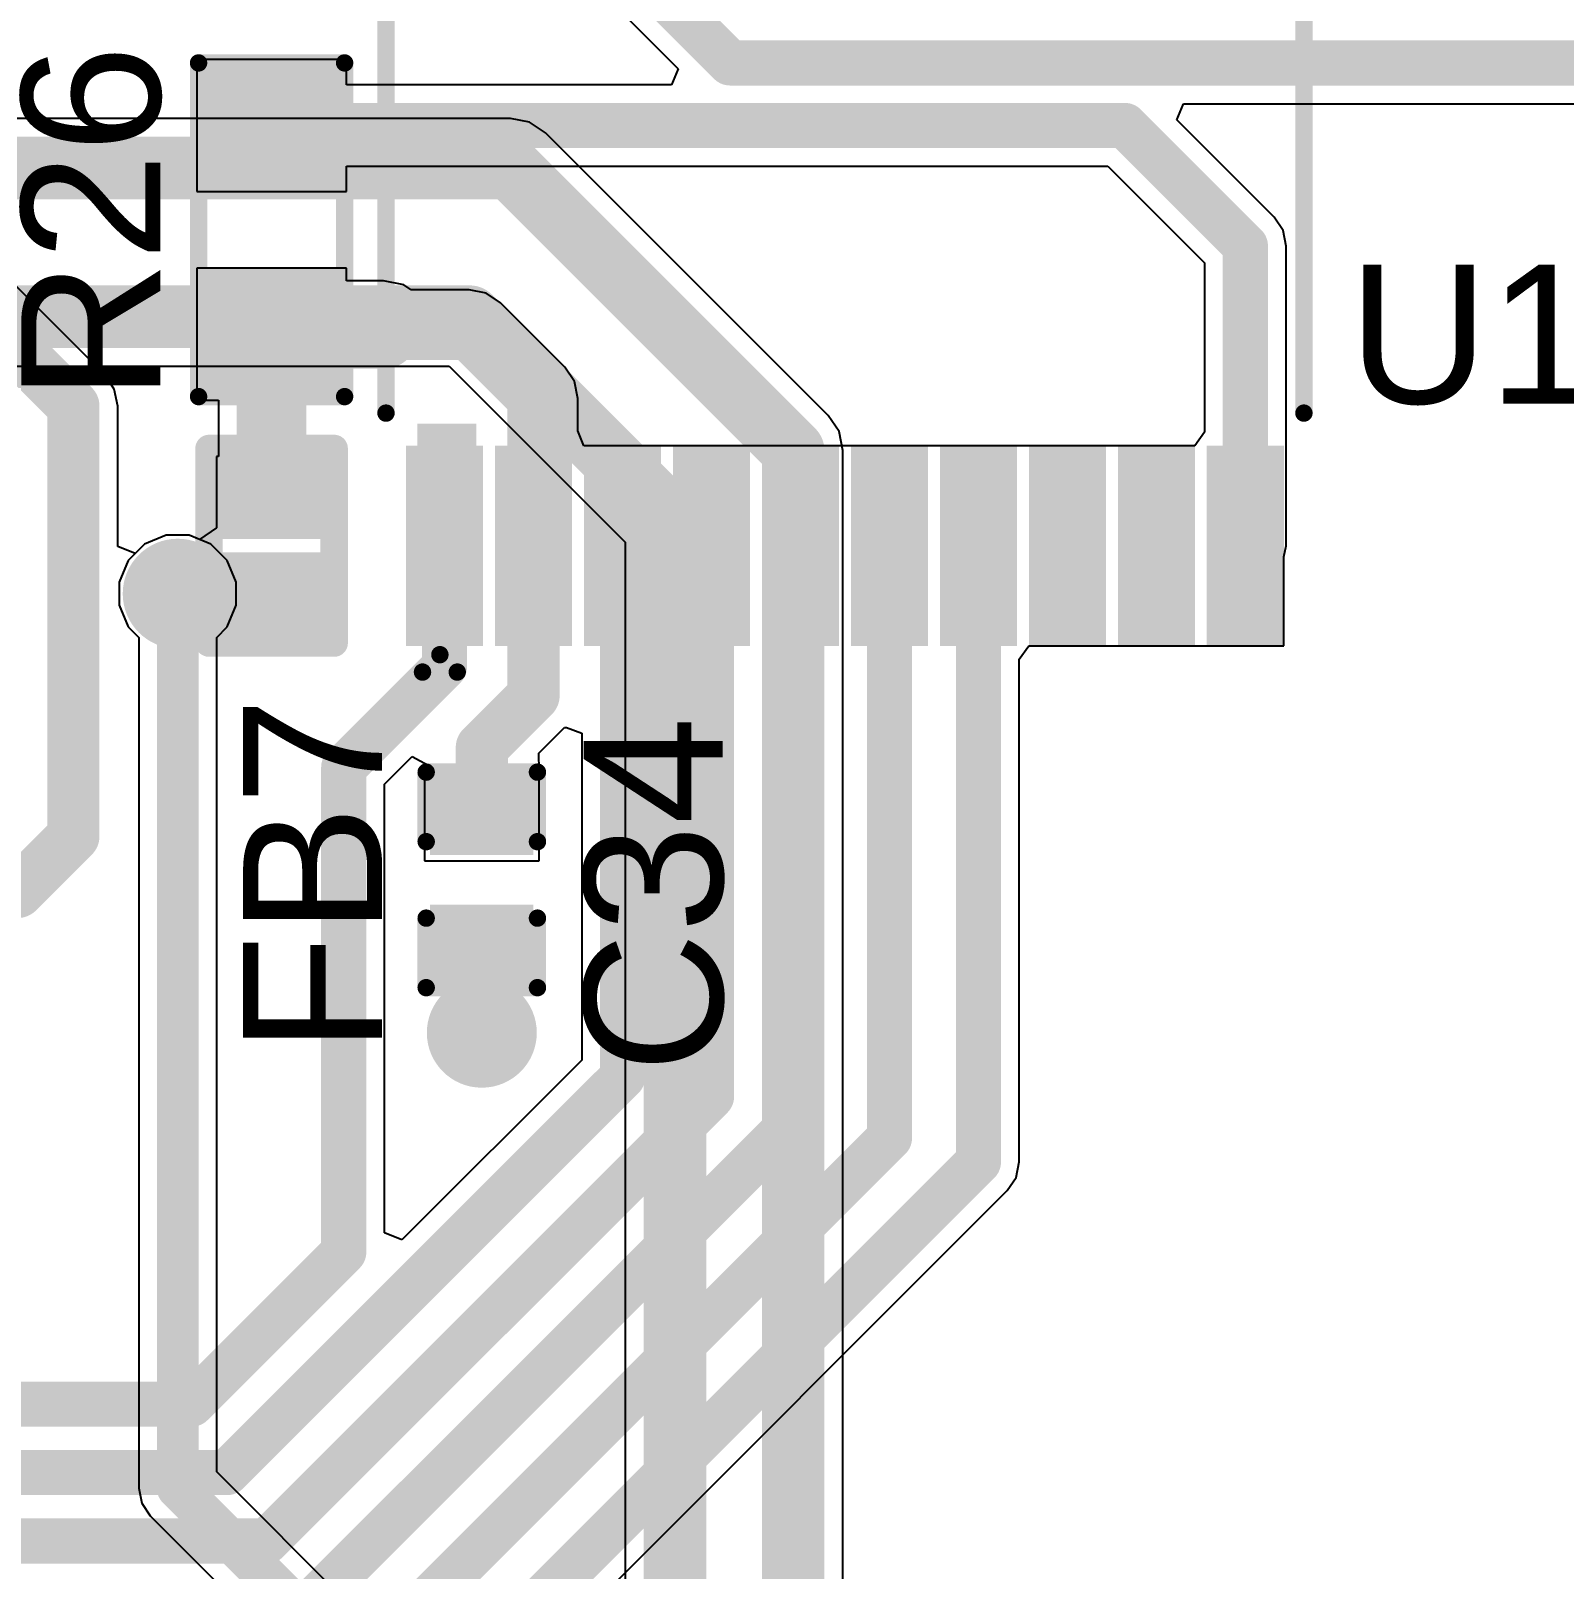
# Model space of a CAD drawing. Header units: millimetres. Extents: x -0.27 to 3.94, y -1.19 to 3.
# Drawn here: x 2.5837 to 3.0248, y 1.5997 to 2.0423 of the extents above; entities that cross this region are included whole.
import ezdxf

# ---------------------------------------------------------------- set-up
doc = ezdxf.new("R2010")
doc.units = ezdxf.units.MM
doc.header["$MEASUREMENT"] = 0
for name, color, linetype in [('BottomLayer', 5, 'Continuous'), ('BottomSolder', 6, 'Continuous'), ('TopLayer', 1, 'Continuous'), ('TopOverlay', 2, 'Continuous'), ('TopPaste', 8, 'Continuous'), ('TopSolder', 216, 'Continuous'), ('ViaHoleLayer', 16, 'Continuous')]:
    doc.layers.add(name, color=color, linetype=linetype)
doc.styles.add('Arial', font='', dxfattribs={"height": 0.2})
doc.styles.get('Arial').set_extended_font_data('Arial')

# ---------------------------------------------------------------- blocks, each defined once
blk = doc.blocks.new('TSSOP_20_19')
at = {"layer": 'TopLayer'}
for points in [[(-0.08937, 0.12224), (-0.08937, 0.10807), (-0.13898, 0.10807), (-0.13898, 0.12224)], [(0.13898, 0.12224), (0.13898, 0.10807), (0.08937, 0.10807), (0.08937, 0.12224)], [(-0.08937, 0.09665), (-0.08937, 0.08248), (-0.13898, 0.08248), (-0.13898, 0.09665)], [(0.13898, 0.09665), (0.13898, 0.08248), (0.08937, 0.08248), (0.08937, 0.09665)], [(-0.08937, 0.07106), (-0.08937, 0.05689), (-0.13898, 0.05689), (-0.13898, 0.07106)], [(0.13898, 0.07106), (0.13898, 0.05689), (0.08937, 0.05689), (0.08937, 0.07106)], [(-0.08937, 0.04547), (-0.08937, 0.0313), (-0.13898, 0.0313), (-0.13898, 0.04547)], [(0.13898, 0.04547), (0.13898, 0.0313), (0.08937, 0.0313), (0.08937, 0.04547)], [(-0.08937, 0.01988), (-0.08937, 0.00571), (-0.13898, 0.00571), (-0.13898, 0.01988)], [(0.13898, 0.01988), (0.13898, 0.00571), (0.08937, 0.00571), (0.08937, 0.01988)], [(-0.08937, -0.00571), (-0.08937, -0.01988), (-0.13898, -0.01988), (-0.13898, -0.00571)], [(0.13898, -0.00571), (0.13898, -0.01988), (0.08937, -0.01988), (0.08937, -0.00571)], [(-0.08937, -0.0313), (-0.08937, -0.04547), (-0.13898, -0.04547), (-0.13898, -0.0313)], [(0.13898, -0.0313), (0.13898, -0.04547), (0.08937, -0.04547), (0.08937, -0.0313)], [(-0.08937, -0.05689), (-0.08937, -0.07106), (-0.13898, -0.07106), (-0.13898, -0.05689)], [(0.13898, -0.05689), (0.13898, -0.07106), (0.08937, -0.07106), (0.08937, -0.05689)], [(-0.08937, -0.08248), (-0.08937, -0.09665), (-0.13898, -0.09665), (-0.13898, -0.08248)], [(0.13898, -0.08248), (0.13898, -0.09665), (0.08937, -0.09665), (0.08937, -0.08248)], [(-0.08937, -0.10807), (-0.08937, -0.12224), (-0.13898, -0.12224), (-0.13898, -0.10807)], [(0.13898, -0.10807), (0.13898, -0.12224), (0.08937, -0.12224), (0.08937, -0.10807)]]:
    blk.add_hatch(color=1, dxfattribs=at).paths.add_polyline_path(points)
at = {"layer": 'TopOverlay'}
blk.add_hatch(color=2, dxfattribs=at).paths.add_polyline_path([(-0.086, 0.106), (-0.079, 0.106), (-0.079, 0.123), (-0.086, 0.123)])
at = {"layer": 'TopPaste'}
for points in [[(-0.08937, 0.12224), (-0.08937, 0.10807), (-0.13898, 0.10807), (-0.13898, 0.12224)], [(0.13898, 0.12224), (0.13898, 0.10807), (0.08937, 0.10807), (0.08937, 0.12224)], [(-0.08937, 0.09665), (-0.08937, 0.08248), (-0.13898, 0.08248), (-0.13898, 0.09665)], [(0.13898, 0.09665), (0.13898, 0.08248), (0.08937, 0.08248), (0.08937, 0.09665)], [(-0.08937, 0.07106), (-0.08937, 0.05689), (-0.13898, 0.05689), (-0.13898, 0.07106)], [(0.13898, 0.07106), (0.13898, 0.05689), (0.08937, 0.05689), (0.08937, 0.07106)], [(-0.08937, 0.04547), (-0.08937, 0.0313), (-0.13898, 0.0313), (-0.13898, 0.04547)], [(0.13898, 0.04547), (0.13898, 0.0313), (0.08937, 0.0313), (0.08937, 0.04547)], [(-0.08937, 0.01988), (-0.08937, 0.00571), (-0.13898, 0.00571), (-0.13898, 0.01988)], [(0.13898, 0.01988), (0.13898, 0.00571), (0.08937, 0.00571), (0.08937, 0.01988)], [(-0.08937, -0.00571), (-0.08937, -0.01988), (-0.13898, -0.01988), (-0.13898, -0.00571)], [(0.13898, -0.00571), (0.13898, -0.01988), (0.08937, -0.01988), (0.08937, -0.00571)], [(-0.08937, -0.0313), (-0.08937, -0.04547), (-0.13898, -0.04547), (-0.13898, -0.0313)], [(0.13898, -0.0313), (0.13898, -0.04547), (0.08937, -0.04547), (0.08937, -0.0313)], [(-0.08937, -0.05689), (-0.08937, -0.07106), (-0.13898, -0.07106), (-0.13898, -0.05689)], [(0.13898, -0.05689), (0.13898, -0.07106), (0.08937, -0.07106), (0.08937, -0.05689)], [(-0.08937, -0.08248), (-0.08937, -0.09665), (-0.13898, -0.09665), (-0.13898, -0.08248)], [(0.13898, -0.08248), (0.13898, -0.09665), (0.08937, -0.09665), (0.08937, -0.08248)], [(-0.08937, -0.10807), (-0.08937, -0.12224), (-0.13898, -0.12224), (-0.13898, -0.10807)], [(0.13898, -0.10807), (0.13898, -0.12224), (0.08937, -0.12224), (0.08937, -0.10807)]]:
    blk.add_hatch(color=8, dxfattribs=at).paths.add_polyline_path(points)
at = {"layer": 'TopSolder'}
for points in [[(-0.08537, 0.12624), (-0.08537, 0.10407), (-0.14298, 0.10407), (-0.14298, 0.12624)], [(0.14298, 0.12624), (0.14298, 0.10407), (0.08537, 0.10407), (0.08537, 0.12624)], [(-0.08537, 0.10065), (-0.08537, 0.07848), (-0.14298, 0.07848), (-0.14298, 0.10065)], [(0.14298, 0.10065), (0.14298, 0.07848), (0.08537, 0.07848), (0.08537, 0.10065)], [(-0.08537, 0.07506), (-0.08537, 0.05289), (-0.14298, 0.05289), (-0.14298, 0.07506)], [(0.14298, 0.07506), (0.14298, 0.05289), (0.08537, 0.05289), (0.08537, 0.07506)], [(-0.08537, 0.04947), (-0.08537, 0.0273), (-0.14298, 0.0273), (-0.14298, 0.04947)], [(0.14298, 0.04947), (0.14298, 0.0273), (0.08537, 0.0273), (0.08537, 0.04947)], [(-0.08537, 0.02388), (-0.08537, 0.00171), (-0.14298, 0.00171), (-0.14298, 0.02388)], [(0.14298, 0.02388), (0.14298, 0.00171), (0.08537, 0.00171), (0.08537, 0.02388)], [(-0.08537, -0.00171), (-0.08537, -0.02388), (-0.14298, -0.02388), (-0.14298, -0.00171)], [(0.14298, -0.00171), (0.14298, -0.02388), (0.08537, -0.02388), (0.08537, -0.00171)], [(-0.08537, -0.0273), (-0.08537, -0.04947), (-0.14298, -0.04947), (-0.14298, -0.0273)], [(0.14298, -0.0273), (0.14298, -0.04947), (0.08537, -0.04947), (0.08537, -0.0273)], [(-0.08537, -0.05289), (-0.08537, -0.07506), (-0.14298, -0.07506), (-0.14298, -0.05289)], [(0.14298, -0.05289), (0.14298, -0.07506), (0.08537, -0.07506), (0.08537, -0.05289)], [(-0.08537, -0.07848), (-0.08537, -0.10065), (-0.14298, -0.10065), (-0.14298, -0.07848)], [(0.14298, -0.07848), (0.14298, -0.10065), (0.08537, -0.10065), (0.08537, -0.07848)], [(-0.08537, -0.10407), (-0.08537, -0.12624), (-0.14298, -0.12624), (-0.14298, -0.10407)], [(0.14298, -0.10407), (0.14298, -0.12624), (0.08537, -0.12624), (0.08537, -0.10407)]]:
    blk.add_hatch(color=216, dxfattribs=at).paths.add_polyline_path(points)
at = {"layer": 'TopOverlay', "const_width": 0.005}
for points in [[(-0.076, 0.132), (0.076, 0.132)], [(-0.1505, 0.1215), (-0.1455, 0.1165)], [(-0.1505, 0.1215), (-0.1505, 0.1115)], [(-0.1455, 0.1165), (-0.1505, 0.1115)], [(-0.076, -0.132), (0.076, -0.132)]]:
    blk.add_lwpolyline(points, dxfattribs=at)
at = {"layer": 'TopOverlay', "const_width": 0.0025}
for points in [[(-0.07725, 0.132, 1), (-0.07475, 0.132, 1)], [(0.07475, 0.132, 1), (0.07725, 0.132, 1)], [(-0.15175, 0.1215, 1), (-0.14925, 0.1215, 1)], [(-0.15175, 0.1215, 1), (-0.14925, 0.1215, 1)], [(-0.14675, 0.1165, 1), (-0.14425, 0.1165, 1)], [(-0.14675, 0.1165, 1), (-0.14425, 0.1165, 1)], [(-0.15175, 0.1115, 1), (-0.14925, 0.1115, 1)], [(-0.15175, 0.1115, 1), (-0.14925, 0.1115, 1)], [(-0.07725, -0.132, 1), (-0.07475, -0.132, 1)], [(0.07475, -0.132, 1), (0.07725, -0.132, 1)]]:
    blk.add_lwpolyline(points, format="xyb", close=True, dxfattribs=at)
blk = doc.blocks.new('R___0603_77')
at = {"layer": 'TopLayer'}
for points in [[(-0.015, 0.0175), (-0.015, -0.0175), (-0.045, -0.0175), (-0.045, 0.0175)], [(0.045, 0.0175), (0.045, -0.0175), (0.015, -0.0175), (0.015, 0.0175)]]:
    blk.add_hatch(color=1, dxfattribs=at).paths.add_polyline_path(points)
at = {"layer": 'TopPaste'}
for points in [[(-0.015, 0.0175), (-0.015, -0.0175), (-0.045, -0.0175), (-0.045, 0.0175)], [(0.045, 0.0175), (0.045, -0.0175), (0.015, -0.0175), (0.015, 0.0175)]]:
    blk.add_hatch(color=8, dxfattribs=at).paths.add_polyline_path(points)
at = {"layer": 'TopSolder'}
for points in [[(-0.011, 0.0215), (-0.011, -0.0215), (-0.049, -0.0215), (-0.049, 0.0215)], [(0.049, 0.0215), (0.049, -0.0215), (0.011, -0.0215), (0.011, 0.0215)]]:
    blk.add_hatch(color=216, dxfattribs=at).paths.add_polyline_path(points)
at = {"layer": 'TopOverlay', "const_width": 0.005}
for points in [[(0.048, 0.021), (-0.048, 0.021)], [(-0.048, -0.021), (-0.048, 0.021)], [(0.048, -0.021), (0.048, 0.021)], [(0.048, -0.021), (-0.048, -0.021)]]:
    blk.add_lwpolyline(points, dxfattribs=at)
at = {"layer": 'TopOverlay', "const_width": 0.0025}
for points in [[(-0.04925, 0.021, 1), (-0.04675, 0.021, 1)], [(-0.04925, 0.021, 1), (-0.04675, 0.021, 1)], [(0.04675, 0.021, 1), (0.04925, 0.021, 1)], [(0.04675, 0.021, 1), (0.04925, 0.021, 1)], [(-0.04925, -0.021, 1), (-0.04675, -0.021, 1)], [(-0.04925, -0.021, 1), (-0.04675, -0.021, 1)], [(0.04675, -0.021, 1), (0.04925, -0.021, 1)], [(0.04675, -0.021, 1), (0.04925, -0.021, 1)]]:
    blk.add_lwpolyline(points, format="xyb", close=True, dxfattribs=at)
blk = doc.blocks.new('IND_0402_150')
at = {"layer": 'TopLayer'}
for points in [[(-0.02165, 0.01181), (-0.00591, 0.01181), (-0.00591, -0.01181), (-0.02165, -0.01181)], [(0.00591, 0.01181), (0.02165, 0.01181), (0.02165, -0.01181), (0.00591, -0.01181)]]:
    blk.add_hatch(color=1, dxfattribs=at).paths.add_polyline_path(points)
at = {"layer": 'TopPaste'}
for points in [[(-0.02165, 0.01181), (-0.00591, 0.01181), (-0.00591, -0.01181), (-0.02165, -0.01181)], [(0.00591, 0.01181), (0.02165, 0.01181), (0.02165, -0.01181), (0.00591, -0.01181)]]:
    blk.add_hatch(color=8, dxfattribs=at).paths.add_polyline_path(points)
at = {"layer": 'TopSolder'}
for points in [[(-0.02565, 0.01581), (-0.00191, 0.01581), (-0.00191, -0.01581), (-0.02565, -0.01581)], [(0.00191, 0.01581), (0.02565, 0.01581), (0.02565, -0.01581), (0.00191, -0.01581)]]:
    blk.add_hatch(color=216, dxfattribs=at).paths.add_polyline_path(points)
at = {"layer": 'TopOverlay', "const_width": 0.00787}
for points in [[(-0.028, 0.018), (-0.028, -0.018)], [(-0.028, 0.018), (-0.012, 0.018)], [(-0.012, 0.018), (0.028, 0.018)], [(0.028, 0.018), (0.028, -0.018)], [(-0.028, -0.018), (-0.012, -0.018)], [(-0.012, -0.018), (0.028, -0.018)]]:
    blk.add_lwpolyline(points, dxfattribs=at)
at = {"layer": 'TopOverlay', "const_width": 0.00394}
for points in [[(-0.02997, 0.018, 1), (-0.02603, 0.018, 1)], [(-0.02997, 0.018, 1), (-0.02603, 0.018, 1)], [(-0.01397, 0.018, 1), (-0.01003, 0.018, 1)], [(-0.01397, 0.018, 1), (-0.01003, 0.018, 1)], [(0.02603, 0.018, 1), (0.02997, 0.018, 1)], [(0.02603, 0.018, 1), (0.02997, 0.018, 1)], [(-0.02997, -0.018, 1), (-0.02603, -0.018, 1)], [(-0.02997, -0.018, 1), (-0.02603, -0.018, 1)], [(-0.01397, -0.018, 1), (-0.01003, -0.018, 1)], [(-0.01397, -0.018, 1), (-0.01003, -0.018, 1)], [(0.02603, -0.018, 1), (0.02997, -0.018, 1)], [(0.02603, -0.018, 1), (0.02997, -0.018, 1)]]:
    blk.add_lwpolyline(points, format="xyb", close=True, dxfattribs=at)
blk = doc.blocks.new('C___0402_209')
at = {"layer": 'TopLayer'}
for points in [[(-0.0275, -0.0125), (-0.0275, 0.0125), (-0.0095, 0.0125), (-0.0095, -0.0125)], [(0.0095, -0.0125), (0.0095, 0.0125), (0.0275, 0.0125), (0.0275, -0.0125)]]:
    blk.add_hatch(color=1, dxfattribs=at).paths.add_polyline_path(points)
at = {"layer": 'TopPaste'}
for points in [[(-0.0275, -0.0125), (-0.0275, 0.0125), (-0.0095, 0.0125), (-0.0095, -0.0125)], [(0.0095, -0.0125), (0.0095, 0.0125), (0.0275, 0.0125), (0.0275, -0.0125)]]:
    blk.add_hatch(color=8, dxfattribs=at).paths.add_polyline_path(points)
at = {"layer": 'TopSolder'}
for points in [[(-0.02986, -0.01486), (-0.02986, 0.01486), (-0.00714, 0.01486), (-0.00714, -0.01486)], [(0.00714, -0.01486), (0.00714, 0.01486), (0.02986, 0.01486), (0.02986, -0.01486)]]:
    blk.add_hatch(color=216, dxfattribs=at).paths.add_polyline_path(points)
at = {"layer": 'TopOverlay', "const_width": 0.005}
for points in [[(-0.031, 0.016), (-0.031, -0.016)], [(-0.031, 0.016), (-0.011, 0.016)], [(0.011, 0.016), (0.031, 0.016)], [(0.031, 0.016), (0.031, -0.016)], [(-0.031, -0.016), (-0.011, -0.016)], [(0.011, -0.016), (0.031, -0.016)]]:
    blk.add_lwpolyline(points, dxfattribs=at)
at = {"layer": 'TopOverlay', "const_width": 0.0025}
for points in [[(-0.03225, 0.016, 1), (-0.02975, 0.016, 1)], [(-0.03225, 0.016, 1), (-0.02975, 0.016, 1)], [(-0.01225, 0.016, 1), (-0.00975, 0.016, 1)], [(0.00975, 0.016, 1), (0.01225, 0.016, 1)], [(0.02975, 0.016, 1), (0.03225, 0.016, 1)], [(0.02975, 0.016, 1), (0.03225, 0.016, 1)], [(-0.03225, -0.016, 1), (-0.02975, -0.016, 1)], [(-0.03225, -0.016, 1), (-0.02975, -0.016, 1)], [(-0.01225, -0.016, 1), (-0.00975, -0.016, 1)], [(0.00975, -0.016, 1), (0.01225, -0.016, 1)], [(0.02975, -0.016, 1), (0.03225, -0.016, 1)], [(0.02975, -0.016, 1), (0.03225, -0.016, 1)]]:
    blk.add_lwpolyline(points, format="xyb", close=True, dxfattribs=at)

msp = doc.modelspace()

# ---------------------------------------------------------------- hatches: boundary and pattern name
at = {"layer": 'BottomLayer'}
h = msp.add_hatch(color=5, dxfattribs=at)
edge = h.paths.add_edge_path()
edge.add_arc((2.626, 1.88031), 0.01181, 0, 360)
h = msp.add_hatch(color=5, dxfattribs=at)
edge = h.paths.add_edge_path()
edge.add_arc((2.71346, 1.754), 0.01181, 0, 360)
at = {"layer": 'BottomSolder'}
h = msp.add_hatch(color=6, dxfattribs=at)
edge = h.paths.add_edge_path()
edge.add_arc((2.626, 1.88031), 0.01581, 0, 360)
h = msp.add_hatch(color=6, dxfattribs=at)
edge = h.paths.add_edge_path()
edge.add_arc((2.71346, 1.754), 0.01581, 0, 360)
at = {"layer": 'TopLayer'}
h = msp.add_hatch(color=1, dxfattribs=at)
edge = h.paths.add_edge_path()
edge.add_arc((2.626, 1.88031), 0.01181, 0, 360)
h = msp.add_hatch(color=1, dxfattribs=at)
edge = h.paths.add_edge_path()
edge.add_arc((2.71346, 1.754), 0.01181, 0, 360)
at = {"layer": 'TopSolder'}
h = msp.add_hatch(color=216, dxfattribs=at)
edge = h.paths.add_edge_path()
edge.add_arc((2.626, 1.88031), 0.01581, 0, 360)
h = msp.add_hatch(color=216, dxfattribs=at)
edge = h.paths.add_edge_path()
edge.add_arc((2.71346, 1.754), 0.01581, 0, 360)
at = {"layer": 'ViaHoleLayer'}
h = msp.add_hatch(color=16, dxfattribs=at)
edge = h.paths.add_edge_path()
edge.add_arc((2.626, 1.88031), 0.00591, 0, 360)
h = msp.add_hatch(color=16, dxfattribs=at)
edge = h.paths.add_edge_path()
edge.add_arc((2.71346, 1.754), 0.00591, 0, 360)

# ---------------------------------------------------------------- linework, layer by layer
at = {"layer": 'BottomLayer'}
for p, q in [((2.7217, 2.01706), (2.34943, 2.01706)), ((2.72716, 2.01598), (2.7217, 2.01706)), ((2.7217, 2.01706), (2.7217, 2.01706)), ((2.73179, 2.01288), (2.72716, 2.01598)), ((2.81309, 1.93158), (2.73179, 2.01288)), ((2.34205, 1.94573), (2.70409, 1.94573)), ((2.70409, 1.94573), (2.75473, 1.89509)), ((2.81619, 1.92695), (2.81309, 1.93158)), ((2.81309, 1.93158), (2.81309, 1.93158)), ((2.81727, 1.92148), (2.81619, 1.92695)), ((2.81727, 1.31445), (2.81727, 1.92148)), ((2.81727, 1.92148), (2.81727, 1.92148)), ((2.61648, 1.89456), (2.61175, 1.88983)), ((2.62266, 1.89712), (2.61648, 1.89456)), ((2.62934, 1.89712), (2.62266, 1.89712)), ((2.63552, 1.89456), (2.62934, 1.89712)), ((2.64025, 1.88983), (2.63552, 1.89456)), ((2.75473, 1.89509), (2.75473, 1.34172)), ((2.61175, 1.88983), (2.60919, 1.88365)), ((2.64281, 1.88365), (2.64025, 1.88983)), ((2.60919, 1.88365), (2.60919, 1.87696)), ((2.64281, 1.87696), (2.64281, 1.88365)), ((2.60919, 1.87696), (2.61175, 1.87078)), ((2.64025, 1.87078), (2.64281, 1.87696)), ((2.61175, 1.87078), (2.61478, 1.86775)), ((2.61478, 1.86775), (2.61478, 1.623)), ((2.63722, 1.86775), (2.64025, 1.87078)), ((2.63722, 1.62765), (2.63722, 1.86775)), ((2.71903, 1.54583), (2.63722, 1.62765)), ((2.61478, 1.623), (2.61478, 1.623)), ((2.61478, 1.623), (2.61564, 1.61871)), ((2.61564, 1.61871), (2.61807, 1.61507)), ((2.61807, 1.61507), (2.70317, 1.52997))]:
    msp.add_line(p, q, dxfattribs=at)
for points, const_width in [([(2.34352, 2.00279), (2.7217, 2.00279)], 0.018), ([(2.7217, 2.00279), (2.803, 1.92148)], 0.018), ([(2.34166, 1.96), (2.71, 1.96)], 0.018), ([(2.71, 1.96), (2.769, 1.901)], 0.018), ([(2.803, 1.31445), (2.803, 1.92148)], 0.018), ([(2.769, 1.33581), (2.769, 1.901)], 0.018), ([(2.626, 1.623), (2.626, 1.88031)], 0.012), ([(2.626, 1.623), (2.71998, 1.52902)], 0.012)]:
    msp.add_lwpolyline(points, dxfattribs=dict(at, const_width=const_width))
for points, const_width in [([(2.7172, 2.00279, 1), (2.7262, 2.00279, 1)], 0.009), ([(2.7172, 2.00279, 1), (2.7262, 2.00279, 1)], 0.009), ([(2.7055, 1.96, 1), (2.7145, 1.96, 1)], 0.009), ([(2.7055, 1.96, 1), (2.7145, 1.96, 1)], 0.009), ([(2.7985, 1.92148, 1), (2.8075, 1.92148, 1)], 0.009), ([(2.7985, 1.92148, 1), (2.8075, 1.92148, 1)], 0.009), ([(2.7645, 1.901, 1), (2.7735, 1.901, 1)], 0.009), ([(2.7645, 1.901, 1), (2.7735, 1.901, 1)], 0.009), ([(2.623, 1.88031, 1), (2.629, 1.88031, 1)], 0.006), ([(2.623, 1.623, 1), (2.629, 1.623, 1)], 0.006), ([(2.623, 1.623, 1), (2.629, 1.623, 1)], 0.006)]:
    msp.add_lwpolyline(points, format="xyb", close=True, dxfattribs=dict(at, const_width=const_width))
at = {"layer": 'TopLayer'}
for p, q in [((2.74563, 2.05566), (2.76995, 2.03134)), ((2.6745, 2.034), (2.6315, 2.034)), ((2.6315, 2.034), (2.6315, 1.996)), ((2.6745, 2.02673), (2.6745, 2.034)), ((2.76995, 2.03134), (2.76803, 2.02673)), ((2.76803, 2.02673), (2.6745, 2.02673)), ((2.91331, 2.01666), (2.91522, 2.02127)), ((2.91522, 2.02127), (3.179, 2.02127)), ((2.94135, 1.98862), (2.91331, 2.01666)), ((2.6745, 1.996), (2.6745, 2.00327)), ((2.6745, 2.00327), (2.89353, 2.00327)), ((2.89353, 2.00327), (2.92133, 1.97547)), ((2.6315, 1.996), (2.6745, 1.996)), ((2.94389, 1.98481), (2.94135, 1.98862)), ((2.94478, 1.98033), (2.94389, 1.98481)), ((2.60501, 1.94328), (2.56602, 1.98227)), ((2.94478, 1.89409), (2.94478, 1.98033)), ((2.6745, 1.974), (2.6315, 1.974)), ((2.6315, 1.974), (2.6315, 1.936)), ((2.6745, 1.97029), (2.6745, 1.974)), ((2.92133, 1.97547), (2.92133, 1.92674)), ((2.68519, 1.97029), (2.6745, 1.97029)), ((2.69104, 1.96913), (2.68519, 1.97029)), ((2.69312, 1.96775), (2.69104, 1.96913)), ((2.70983, 1.96775), (2.69312, 1.96775)), ((2.71471, 1.96677), (2.70983, 1.96775)), ((2.71884, 1.96401), (2.71471, 1.96677)), ((2.73735, 1.94551), (2.71884, 1.96401)), ((2.60777, 1.93914), (2.60501, 1.94328)), ((2.74011, 1.94137), (2.73735, 1.94551)), ((2.60874, 1.93426), (2.60777, 1.93914)), ((2.74108, 1.9365), (2.74011, 1.94137)), ((2.60874, 1.8939), (2.60874, 1.93426)), ((2.6315, 1.936), (2.63771, 1.936)), ((2.63771, 1.936), (2.63771, 1.91974)), ((2.74108, 1.92716), (2.74108, 1.9365)), ((2.74284, 1.92289), (2.74108, 1.92716)), ((2.92133, 1.92674), (2.91856, 1.92289)), ((2.76501, 1.92289), (2.74284, 1.92289)), ((2.76843, 1.92289), (2.76501, 1.92289)), ((2.76501, 1.92289), (2.76501, 1.92289)), ((2.7906, 1.92289), (2.76843, 1.92289)), ((2.76843, 1.92289), (2.76843, 1.92289)), ((2.79402, 1.92289), (2.7906, 1.92289)), ((2.7906, 1.92289), (2.7906, 1.92289)), ((2.81619, 1.92289), (2.79402, 1.92289)), ((2.79402, 1.92289), (2.79402, 1.92289)), ((2.81961, 1.92289), (2.81619, 1.92289)), ((2.81619, 1.92289), (2.81619, 1.92289)), ((2.84178, 1.92289), (2.81961, 1.92289)), ((2.81961, 1.92289), (2.81961, 1.92289)), ((2.8452, 1.92289), (2.84178, 1.92289)), ((2.84178, 1.92289), (2.84178, 1.92289)), ((2.86579, 1.92289), (2.8452, 1.92289)), ((2.8452, 1.92289), (2.8452, 1.92289)), ((2.86737, 1.92289), (2.86579, 1.92289)), ((2.87237, 1.92289), (2.86737, 1.92289)), ((2.89138, 1.92289), (2.87237, 1.92289)), ((2.89297, 1.92289), (2.89138, 1.92289)), ((2.89797, 1.92289), (2.89297, 1.92289)), ((2.91633, 1.92289), (2.89797, 1.92289)), ((2.91856, 1.92289), (2.91633, 1.92289)), ((2.63771, 1.91974), (2.63719, 1.91974)), ((2.63719, 1.91974), (2.63719, 1.89928)), ((2.63719, 1.89928), (2.63222, 1.89593)), ((2.61648, 1.89456), (2.61374, 1.89183)), ((2.62266, 1.89712), (2.61648, 1.89456)), ((2.62934, 1.89712), (2.62266, 1.89712)), ((2.63222, 1.89593), (2.62934, 1.89712)), ((2.61374, 1.89183), (2.60874, 1.8939)), ((2.94415, 1.89088), (2.94478, 1.89409)), ((2.94415, 1.86528), (2.94415, 1.89088)), ((2.86801, 1.86143), (2.87079, 1.86528)), ((2.87079, 1.86528), (2.87301, 1.86528)), ((2.87301, 1.86528), (2.89138, 1.86528)), ((2.89138, 1.86528), (2.89638, 1.86528)), ((2.89638, 1.86528), (2.89797, 1.86528)), ((2.89797, 1.86528), (2.91697, 1.86528)), ((2.91697, 1.86528), (2.92197, 1.86528)), ((2.92197, 1.86528), (2.92356, 1.86528)), ((2.92356, 1.86528), (2.94415, 1.86528)), ((2.86801, 1.71686), (2.86801, 1.86143)), ((2.72988, 1.83447), (2.7372, 1.84179)), ((2.7372, 1.84179), (2.73783, 1.84177)), ((2.73783, 1.84177), (2.7422, 1.8402)), ((2.7422, 1.8402), (2.7422, 1.7461)), ((2.68548, 1.82549), (2.69344, 1.83345)), ((2.69344, 1.83345), (2.69805, 1.83099)), ((2.72996, 1.82947), (2.72988, 1.83447)), ((2.69775, 1.82947), (2.69696, 1.82947)), ((2.69696, 1.82947), (2.69696, 1.80347)), ((2.69805, 1.83099), (2.69775, 1.82947)), ((2.72996, 1.80347), (2.72996, 1.82947)), ((2.72996, 1.82947), (2.72996, 1.82947)), ((2.68548, 1.69645), (2.68548, 1.82549)), ((2.69696, 1.80347), (2.72996, 1.80347)), ((2.7422, 1.7461), (2.69048, 1.69438)), ((2.86712, 1.71237), (2.86801, 1.71686)), ((2.70189, 1.54588), (2.86458, 1.70857)), ((2.86458, 1.70857), (2.86712, 1.71237)), ((2.69048, 1.69438), (2.68548, 1.69645))]:
    msp.add_line(p, q, dxfattribs=at)
for points, const_width in [([(2.75393, 2.06395), (2.78487, 2.033)], 0.013), ([(2.78487, 2.033), (3.179, 2.033)], 0.013), ([(2.653, 2.015), (2.89838, 2.015)], 0.013), ([(2.89838, 2.015), (2.93306, 1.98033)], 0.013), ([(2.93306, 1.89409), (2.93306, 1.98033)], 0.013), ([(2.557, 1.97326), (2.596, 1.93426)], 0.015), ([(2.653, 1.955), (2.68519, 1.955)], 0.02), ([(2.653, 1.91574), (2.653, 1.955)], 0.02), ([(2.68519, 1.955), (2.70983, 1.955)], 0.015), ([(2.70983, 1.955), (2.72834, 1.9365)], 0.015), ([(2.72834, 1.89409), (2.72834, 1.9365)], 0.015), ([(2.596, 1.81054), (2.596, 1.93426)], 0.015), ([(2.70274, 1.85934), (2.70274, 1.89409)], 0.013), ([(2.72834, 1.85095), (2.72834, 1.89409)], 0.015), ([(2.75393, 1.74124), (2.75393, 1.89409)], 0.013), ([(2.77952, 1.73563), (2.77952, 1.89409)], 0.013), ([(2.80511, 1.73064), (2.80511, 1.89409)], 0.013), ([(2.8307, 1.72375), (2.8307, 1.89409)], 0.013), ([(2.85629, 1.71686), (2.85629, 1.89409)], 0.013), ([(2.626, 1.88031), (2.653, 1.88031)], 0.013), ([(2.67375, 1.83034), (2.70274, 1.85934)], 0.013), ([(2.71346, 1.83607), (2.72834, 1.85095)], 0.015), ([(2.71346, 1.81647), (2.71346, 1.83607)], 0.015), ([(2.67375, 1.69091), (2.67375, 1.83034)], 0.013), ([(2.57996, 1.7945), (2.596, 1.81054)], 0.015), ([(2.555, 1.7945), (2.57996, 1.7945)], 0.015), ([(2.71346, 1.754), (2.71346, 1.77947)], 0.012), ([(2.64015, 1.62747), (2.75393, 1.74124)], 0.013), ([(2.65168, 1.60779), (2.77952, 1.73563)], 0.013), ([(2.66256, 1.5881), (2.80511, 1.73064)], 0.013), ([(2.67536, 1.56842), (2.8307, 1.72375)], 0.013), ([(2.68816, 1.54873), (2.85629, 1.71686)], 0.013), ([(2.63, 1.64716), (2.67375, 1.69091)], 0.013), ([(2.47476, 1.64716), (2.63, 1.64716)], 0.013), ([(2.47476, 1.62747), (2.64015, 1.62747)], 0.013), ([(2.47476, 1.60779), (2.65168, 1.60779)], 0.013)]:
    msp.add_lwpolyline(points, dxfattribs=dict(at, const_width=const_width))
for points, const_width in [([(2.78162, 2.033, 1), (2.78812, 2.033, 1)], 0.0065), ([(2.78162, 2.033, 1), (2.78812, 2.033, 1)], 0.0065), ([(2.64975, 2.015, 1), (2.65625, 2.015, 1)], 0.0065), ([(2.89513, 2.015, 1), (2.90163, 2.015, 1)], 0.0065), ([(2.89513, 2.015, 1), (2.90163, 2.015, 1)], 0.0065), ([(2.92981, 1.98033, 1), (2.93631, 1.98033, 1)], 0.0065), ([(2.92981, 1.98033, 1), (2.93631, 1.98033, 1)], 0.0065), ([(2.648, 1.955, 1), (2.658, 1.955, 1)], 0.01), ([(2.648, 1.955, 1), (2.658, 1.955, 1)], 0.01), ([(2.68019, 1.955, 1), (2.69019, 1.955, 1)], 0.01), ([(2.68144, 1.955, 1), (2.68894, 1.955, 1)], 0.0075), ([(2.70608, 1.955, 1), (2.71358, 1.955, 1)], 0.0075), ([(2.70608, 1.955, 1), (2.71358, 1.955, 1)], 0.0075), ([(2.72459, 1.9365, 1), (2.73209, 1.9365, 1)], 0.0075), ([(2.72459, 1.9365, 1), (2.73209, 1.9365, 1)], 0.0075), ([(2.59225, 1.93426, 1), (2.59975, 1.93426, 1)], 0.0075), ([(2.59225, 1.93426, 1), (2.59975, 1.93426, 1)], 0.0075), ([(2.648, 1.91574, 1), (2.658, 1.91574, 1)], 0.01), ([(2.69949, 1.89409, 1), (2.70599, 1.89409, 1)], 0.0065), ([(2.72459, 1.89409, 1), (2.73209, 1.89409, 1)], 0.0075), ([(2.72459, 1.89409, 1), (2.73209, 1.89409, 1)], 0.0075), ([(2.75068, 1.89409, 1), (2.75718, 1.89409, 1)], 0.0065), ([(2.77627, 1.89409, 1), (2.78277, 1.89409, 1)], 0.0065), ([(2.80186, 1.89409, 1), (2.80836, 1.89409, 1)], 0.0065), ([(2.82745, 1.89409, 1), (2.83395, 1.89409, 1)], 0.0065), ([(2.85304, 1.89409, 1), (2.85954, 1.89409, 1)], 0.0065), ([(2.92981, 1.89409, 1), (2.93631, 1.89409, 1)], 0.0065), ([(2.62275, 1.88031, 1), (2.62925, 1.88031, 1)], 0.0065), ([(2.64975, 1.88031, 1), (2.65625, 1.88031, 1)], 0.0065), ([(2.69949, 1.85934, 1), (2.70599, 1.85934, 1)], 0.0065), ([(2.69949, 1.85934, 1), (2.70599, 1.85934, 1)], 0.0065), ([(2.72459, 1.85095, 1), (2.73209, 1.85095, 1)], 0.0075), ([(2.72459, 1.85095, 1), (2.73209, 1.85095, 1)], 0.0075), ([(2.70971, 1.83607, 1), (2.71721, 1.83607, 1)], 0.0075), ([(2.70971, 1.83607, 1), (2.71721, 1.83607, 1)], 0.0075), ([(2.6705, 1.83034, 1), (2.677, 1.83034, 1)], 0.0065), ([(2.6705, 1.83034, 1), (2.677, 1.83034, 1)], 0.0065), ([(2.70971, 1.81647, 1), (2.71721, 1.81647, 1)], 0.0075), ([(2.59225, 1.81054, 1), (2.59975, 1.81054, 1)], 0.0075), ([(2.59225, 1.81054, 1), (2.59975, 1.81054, 1)], 0.0075), ([(2.57621, 1.7945, 1), (2.58371, 1.7945, 1)], 0.0075), ([(2.57621, 1.7945, 1), (2.58371, 1.7945, 1)], 0.0075), ([(2.71046, 1.77947, 1), (2.71646, 1.77947, 1)], 0.006), ([(2.71046, 1.754, 1), (2.71646, 1.754, 1)], 0.006), ([(2.75068, 1.74124, 1), (2.75718, 1.74124, 1)], 0.0065), ([(2.75068, 1.74124, 1), (2.75718, 1.74124, 1)], 0.0065), ([(2.77627, 1.73563, 1), (2.78277, 1.73563, 1)], 0.0065), ([(2.77627, 1.73563, 1), (2.78277, 1.73563, 1)], 0.0065), ([(2.80186, 1.73064, 1), (2.80836, 1.73064, 1)], 0.0065), ([(2.80186, 1.73064, 1), (2.80836, 1.73064, 1)], 0.0065), ([(2.82745, 1.72375, 1), (2.83395, 1.72375, 1)], 0.0065), ([(2.82745, 1.72375, 1), (2.83395, 1.72375, 1)], 0.0065), ([(2.85304, 1.71686, 1), (2.85954, 1.71686, 1)], 0.0065), ([(2.85304, 1.71686, 1), (2.85954, 1.71686, 1)], 0.0065), ([(2.6705, 1.69091, 1), (2.677, 1.69091, 1)], 0.0065), ([(2.6705, 1.69091, 1), (2.677, 1.69091, 1)], 0.0065), ([(2.62675, 1.64716, 1), (2.63325, 1.64716, 1)], 0.0065), ([(2.62675, 1.64716, 1), (2.63325, 1.64716, 1)], 0.0065), ([(2.6369, 1.62747, 1), (2.6434, 1.62747, 1)], 0.0065), ([(2.6369, 1.62747, 1), (2.6434, 1.62747, 1)], 0.0065), ([(2.64843, 1.60779, 1), (2.65493, 1.60779, 1)], 0.0065), ([(2.64843, 1.60779, 1), (2.65493, 1.60779, 1)], 0.0065)]:
    msp.add_lwpolyline(points, format="xyb", close=True, dxfattribs=dict(at, const_width=const_width))

# ---------------------------------------------------------------- block references
for name, p, rotation in [('TSSOP_20_19', (2.8179, 2.00826), 90), ('R___0603_77', (2.653, 1.985), 270), ('IND_0402_150', (2.653, 1.89409), 90), ('C___0402_209', (2.71346, 1.79797), 90)]:
    msp.add_blockref(name, p, dxfattribs=dict(rotation=rotation))

# ---------------------------------------------------------------- texts
at = {"layer": 'TopOverlay', "style": 'Arial'}
for s, p in [('R26', (2.62099, 1.93568)), ('FB7', (2.6848, 1.74803)), ('C34', (2.78275, 1.74245))]:
    msp.add_text(s, height=0.04, rotation=90, dxfattribs=at).set_placement(p)
msp.add_text('U11', height=0.04, dxfattribs=at).set_placement((2.96268, 1.93501))

doc.saveas('drawing.dxf')
